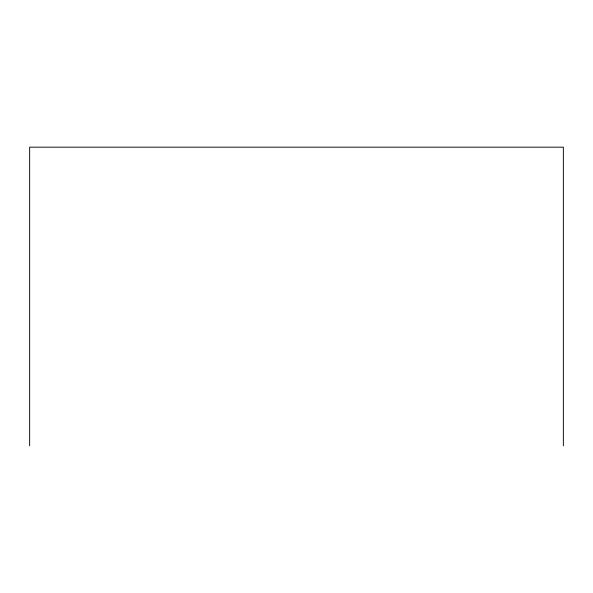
<?xml version="1.0" encoding="UTF-8"?>
<svg xmlns="http://www.w3.org/2000/svg" width="593" height="593" viewBox="0 0 593 593"><rect width="100%" height="100%" fill="white"/><g stroke="black" fill="none" stroke-linecap="round" stroke-linejoin="round"><path stroke-width="0.89" d="M563.35 445.832L563.35 147.168L29.65 147.168L29.65 445.832"/></g></svg>
